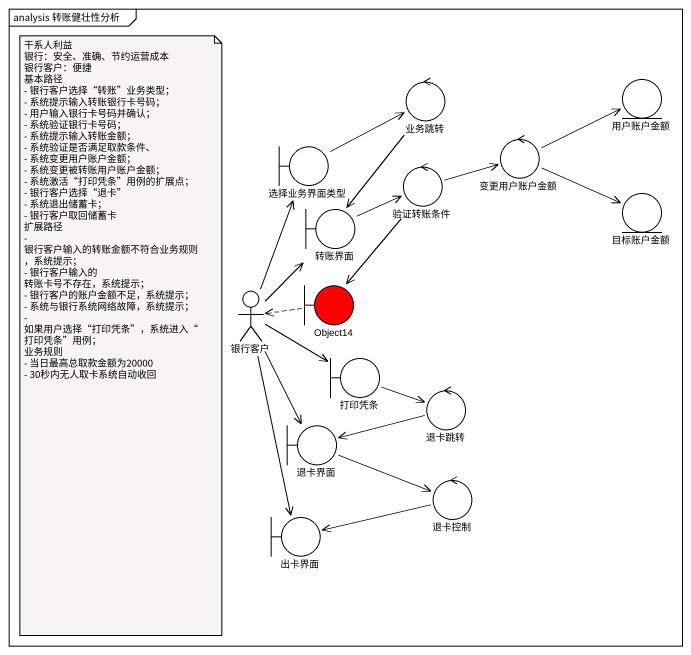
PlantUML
@startuml
mainframe analysis 转账健壮性分析
entity 用户账户金额
control 业务跳转
boundary 选择业务界面类型
control 变更用户账户金额
control 验证转账条件
entity 目标账户金额
boundary 转账界面
actor 银行客户
boundary Object14 #FF0000
boundary 打印凭条
control 退卡跳转
boundary 退卡界面
control 退卡控制
boundary 出卡界面
业务跳转 --> 转账界面
选择业务界面类型 -right-> 业务跳转
变更用户账户金额 -right-> 用户账户金额
变更用户账户金额 -right-> 目标账户金额
验证转账条件 -right-> 变更用户账户金额
验证转账条件 --> Object14
转账界面 -right-> 验证转账条件
银行客户 -up-> 选择业务界面类型
银行客户 -up-> 转账界面
银行客户 -right-> 打印凭条
银行客户 --> 退卡界面
银行客户 --> 出卡界面
Object14 .left.> 银行客户
打印凭条 -right-> 退卡跳转
退卡跳转 -left-> 退卡界面
退卡界面 -right-> 退卡控制
退卡控制 -left-> 出卡界面
note as N1
  干系人利益
  银行：安全、准确、节约运营成本
  银行客户：便捷
  基本路径
  - 银行客户选择“转账”业务类型；
  - 系统提示输入转账银行卡号码；
  - 用户输入银行卡号码并确认；
  - 系统验证银行卡号码；
  - 系统提示输入转账金额；
  - 系统验证是否满足取款条件、
  - 系统变更用户账户金额；
  - 系统变更被转账用户账户金额；
  - 系统激活“打印凭条”用例的扩展点；
  - 银行客户选择“退卡”
  - 系统退出储蓄卡；
  - 银行客户取回储蓄卡
  扩展路径
  - 银行客户输入的转账金额不符合业务规则，系统提示；
  - 银行客户输入的 转账卡号不存在，系统提示；
  - 银行客户的账户金额不足，系统提示；
  - 系统与银行系统网络故障，系统提示；
  - 如果用户选择“打印凭条”，系统进入“打印凭条”用例；
  业务规则
  - 当日最高总取款金额为20000
  - 30秒内无人取卡系统自动收回
end note
@enduml
